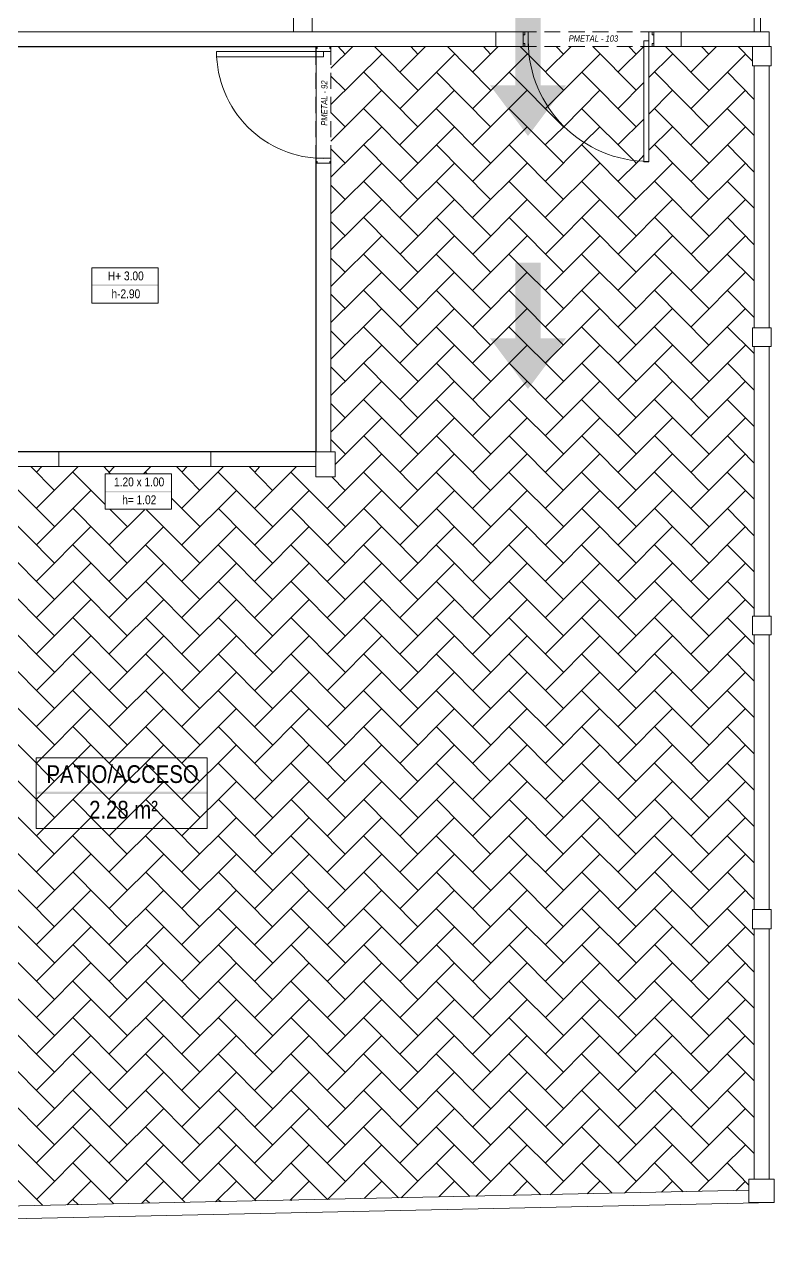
# Model space of a CAD drawing. Header units: millimetres. Extents: x -1039 to -616, y 378 to 719.
# Drawn here: x -774.82 to -768.1, y 396.83 to 407.87 of the extents above; entities that cross this region are included whole.
import ezdxf

# ---------------------------------------------------------------- set-up
doc = ezdxf.new("R2010")
doc.units = ezdxf.units.MM
doc.layers.get('0').update_dxf_attribs({"linetype": 'CONTINUOUS'})
for name, color, linetype in [('PDF_P-Carpinteria ALUM', 7, 'CONTINUOUS'), ('PDF_P-M Lamina', 7, 'CONTINUOUS'), ('PDF_P-Muros Acabados', 7, 'CONTINUOUS'), ('PDF_P-Piso', 7, 'CONTINUOUS'), ('PDF_P-Texto', 7, 'CONTINUOUS'), ('PDF_Texto', 7, 'CONTINUOUS')]:
    doc.layers.add(name, color=color, linetype=linetype)
for name, color, linetype, true_color in [('PDF_P-Cotas', 8, 'CONTINUOUS', 0x767676), ('PDF_P-Hatch TODO', 252, 'CONTINUOUS', 0x989898), ('PDF_P-Proyeccion', 252, 'CONTINUOUS', 0x989898)]:
    doc.layers.add(name, color=color, linetype=linetype, true_color=true_color)
doc.styles.add('PDF Arial Narrow', font='PDF Arial Narrow')
doc.styles.add('PDF Arial Narrow Italic', font='PDF Arial Narrow Italic')

msp = doc.modelspace()

# ---------------------------------------------------------------- hatches: boundary and pattern name
at = {"true_color": 0x136734}
for points in [[(-770.191, 408.008), (-770.418, 408.008), (-770.418, 407.327), (-770.645, 407.327), (-770.305, 406.873), (-769.964, 407.327), (-770.191, 407.327)], [(-770.191, 405.739), (-770.418, 405.739), (-770.418, 405.058), (-770.645, 405.058), (-770.305, 404.605), (-769.964, 405.058), (-770.191, 405.058)]]:
    msp.add_hatch(color=109, dxfattribs=at).paths.add_polyline_path(points, flags=0)

# ---------------------------------------------------------------- linework, layer by layer
at = {"layer": 'PDF_P-Carpinteria ALUM', "lineweight": 5}
for points in [[(-770.334, 407.676), (-770.334, 407.703), (-770.348, 407.703), (-770.348, 407.78), (-770.334, 407.78), (-770.334, 407.808), (-770.302, 407.808), (-770.302, 407.676)], [(-769.222, 407.726), (-769.222, 406.641), (-769.267, 406.641), (-769.267, 407.726)], [(-769.19, 407.676), (-769.19, 407.703), (-769.176, 407.703), (-769.176, 407.78), (-769.19, 407.78), (-769.19, 407.808), (-769.222, 407.808), (-769.222, 407.676)], [(-772.14, 407.63), (-773.098, 407.63), (-773.098, 407.584), (-772.14, 407.584)], [(-772.208, 407.657), (-772.195, 407.657), (-772.195, 407.676), (-772.081, 407.676), (-772.081, 407.657), (-772.072, 407.657), (-772.072, 407.63), (-772.208, 407.63)], [(-772.208, 406.645), (-772.195, 406.645), (-772.195, 406.631), (-772.081, 406.631), (-772.081, 406.645), (-772.072, 406.645), (-772.072, 406.673), (-772.208, 406.673)], [(-774.511, 404.042), (-773.148, 404.042), (-773.148, 403.909), (-774.511, 403.909)]]:
    msp.add_lwpolyline(points, close=True, dxfattribs=at)
for centre, radius, start, end in [((-769.22, 407.728), 1.083, 180, 270), ((-772.138, 407.632), 0.96, 179.9997, 270.0003)]:
    msp.add_arc(centre, radius, start, end, dxfattribs=at)
at = {"layer": 'PDF_P-Cotas', "lineweight": 0}
for points in [[(-772.774, 407.676), (-773.558, 407.676)], [(-772.208, 404.361), (-772.208, 404.985)], [(-772.929, 404.042), (-773.558, 404.042)]]:
    msp.add_lwpolyline(points, dxfattribs=at)
at = {"layer": 'PDF_P-Hatch TODO', "lineweight": 0}
msp.add_lwpolyline([(-778.786, 407.673), (-772.206, 407.673), (-772.206, 404.044), (-778.786, 404.044)], close=True, dxfattribs=at)
for points in [[(-772.072, 407.48), (-771.876, 407.676)], [(-771.944, 407.607), (-772.008, 407.676)], [(-771.292, 407.283), (-771.68, 407.676)], [(-771.452, 407.448), (-771.224, 407.676)], [(-771.292, 407.607), (-771.356, 407.676)], [(-770.64, 407.283), (-771.027, 407.676)], [(-770.799, 407.448), (-770.572, 407.676)], [(-770.64, 407.607), (-770.704, 407.676)], [(-769.988, 407.283), (-770.293, 407.594), (-770.375, 407.676)], [(-770.147, 407.448), (-769.919, 407.676)], [(-769.988, 407.607), (-770.052, 407.676)], [(-769.336, 407.283), (-769.723, 407.676)], [(-769.495, 407.448), (-769.267, 407.676)], [(-769.336, 407.607), (-769.4, 407.676)], [(-768.684, 407.283), (-769.071, 407.676)], [(-768.843, 407.448), (-768.615, 407.676)], [(-768.684, 407.607), (-768.748, 407.676)], [(-768.292, 407.543), (-768.419, 407.676)], [(-772.072, 407.156), (-771.616, 407.607)], [(-771.452, 407.119), (-770.964, 407.607)], [(-770.799, 407.119), (-770.312, 407.607)], [(-770.147, 407.119), (-770.129, 407.138), (-769.66, 407.607)], [(-769.222, 407.397), (-769.008, 407.607)], [(-768.843, 407.119), (-768.356, 407.607)], [(-771.944, 407.283), (-772.072, 407.411)], [(-771.292, 406.955), (-771.78, 407.448)], [(-770.64, 406.955), (-771.128, 407.448)], [(-769.988, 406.955), (-770.476, 407.448)], [(-769.336, 406.955), (-769.824, 407.448)], [(-768.684, 406.955), (-769.172, 407.448)], [(-768.278, 407.201), (-768.52, 407.448)], [(-769.495, 407.119), (-769.267, 407.352)], [(-772.072, 406.828), (-771.616, 407.283)], [(-771.452, 406.796), (-770.964, 407.283)], [(-770.799, 406.796), (-770.312, 407.283)], [(-770.147, 406.796), (-769.983, 406.955), (-769.66, 407.283)], [(-769.222, 407.069), (-769.008, 407.283)], [(-768.843, 406.796), (-768.356, 407.283)], [(-771.944, 406.955), (-772.072, 407.083)], [(-771.292, 406.631), (-771.78, 407.119)], [(-770.64, 406.631), (-771.128, 407.119)], [(-769.988, 406.631), (-770.476, 407.119)], [(-769.336, 406.631), (-769.354, 406.65), (-769.824, 407.119)], [(-768.684, 406.631), (-769.172, 407.119)], [(-768.278, 406.878), (-768.52, 407.119)], [(-772.072, 406.504), (-771.616, 406.955)], [(-771.452, 406.467), (-770.964, 406.955)], [(-770.799, 406.467), (-770.312, 406.955)], [(-770.147, 406.467), (-769.805, 406.814), (-769.66, 406.955)], [(-769.495, 406.796), (-769.267, 407.024)], [(-769.222, 406.745), (-769.008, 406.955)], [(-768.843, 406.467), (-768.356, 406.955)], [(-771.944, 406.631), (-772.072, 406.759)], [(-771.292, 406.303), (-771.78, 406.796)], [(-770.64, 406.303), (-771.128, 406.796)], [(-769.988, 406.303), (-770.476, 406.796)], [(-769.336, 406.303), (-769.824, 406.796)], [(-768.684, 406.303), (-769.172, 406.796)], [(-768.278, 406.549), (-768.52, 406.796)], [(-772.072, 406.175), (-771.616, 406.631)], [(-771.452, 406.144), (-770.964, 406.631)], [(-770.799, 406.144), (-770.312, 406.631)], [(-770.147, 406.144), (-769.66, 406.631)], [(-769.495, 406.467), (-769.318, 406.645), (-769.267, 406.7)], [(-769.495, 406.144), (-769.008, 406.631)], [(-768.843, 406.144), (-768.356, 406.631)], [(-771.944, 406.303), (-772.072, 406.431)], [(-771.292, 405.979), (-771.78, 406.467)], [(-770.64, 405.979), (-771.128, 406.467)], [(-769.988, 405.979), (-770.476, 406.467)], [(-769.336, 405.979), (-769.824, 406.467)], [(-768.684, 405.979), (-769.172, 406.467)], [(-768.278, 406.226), (-768.52, 406.467)], [(-772.072, 405.852), (-771.616, 406.303)], [(-771.452, 405.815), (-770.964, 406.303)], [(-770.799, 405.815), (-770.312, 406.303)], [(-770.147, 405.815), (-769.66, 406.303)], [(-769.495, 405.815), (-769.008, 406.303)], [(-768.843, 405.815), (-768.356, 406.303)], [(-771.944, 405.979), (-772.072, 406.107)], [(-771.292, 405.651), (-771.78, 406.144)], [(-770.64, 405.651), (-771.128, 406.144)], [(-769.988, 405.651), (-770.476, 406.144)], [(-769.336, 405.651), (-769.824, 406.144)], [(-768.684, 405.651), (-769.172, 406.144)], [(-768.278, 405.897), (-768.52, 406.144)], [(-772.072, 405.523), (-771.616, 405.979)], [(-771.452, 405.492), (-770.964, 405.979)], [(-770.799, 405.492), (-770.312, 405.979)], [(-770.147, 405.492), (-769.66, 405.979)], [(-769.495, 405.492), (-769.008, 405.979)], [(-768.843, 405.492), (-768.356, 405.979)], [(-771.944, 405.651), (-772.072, 405.779)], [(-771.292, 405.327), (-771.78, 405.815)], [(-770.64, 405.327), (-771.128, 405.815)], [(-769.988, 405.327), (-770.476, 405.815)], [(-769.336, 405.327), (-769.824, 405.815)], [(-768.684, 405.327), (-769.172, 405.815)], [(-768.278, 405.574), (-768.52, 405.815)], [(-772.072, 405.2), (-771.616, 405.651)], [(-771.452, 405.163), (-770.964, 405.651)], [(-770.799, 405.163), (-770.312, 405.651)], [(-770.147, 405.163), (-769.66, 405.651)], [(-769.495, 405.163), (-769.008, 405.651)], [(-768.843, 405.163), (-768.356, 405.651)], [(-771.944, 405.327), (-772.072, 405.455)], [(-771.292, 404.999), (-771.78, 405.492)], [(-770.64, 404.999), (-771.128, 405.492)], [(-769.988, 404.999), (-770.476, 405.492)], [(-769.336, 404.999), (-769.824, 405.492)], [(-768.684, 404.999), (-769.172, 405.492)], [(-768.278, 405.245), (-768.52, 405.492)], [(-772.072, 404.871), (-771.616, 405.327)], [(-771.452, 404.84), (-770.964, 405.327)], [(-770.799, 404.84), (-770.312, 405.327)], [(-770.147, 404.84), (-769.66, 405.327)], [(-769.495, 404.84), (-769.008, 405.327)], [(-768.843, 404.84), (-768.356, 405.327)], [(-771.944, 404.999), (-772.072, 405.127)], [(-771.292, 404.675), (-771.78, 405.163)], [(-770.64, 404.675), (-771.128, 405.163)], [(-769.988, 404.675), (-770.476, 405.163)], [(-769.336, 404.675), (-769.824, 405.163)], [(-768.684, 404.675), (-769.172, 405.163)], [(-768.278, 404.922), (-768.52, 405.163)], [(-772.072, 404.548), (-771.616, 404.999)], [(-771.452, 404.511), (-770.964, 404.999)], [(-770.799, 404.511), (-770.312, 404.999)], [(-770.147, 404.511), (-769.66, 404.999)], [(-769.495, 404.511), (-769.008, 404.999)], [(-768.843, 404.511), (-768.356, 404.999)], [(-771.944, 404.675), (-772.072, 404.803)], [(-771.292, 404.347), (-771.78, 404.84)], [(-770.64, 404.347), (-771.128, 404.84)], [(-769.988, 404.347), (-770.476, 404.84)], [(-769.336, 404.347), (-769.824, 404.84)], [(-768.684, 404.347), (-769.172, 404.84)], [(-768.278, 404.593), (-768.52, 404.84)], [(-772.072, 404.219), (-771.616, 404.675)], [(-771.452, 404.187), (-770.964, 404.675)], [(-770.799, 404.187), (-770.312, 404.675)], [(-770.147, 404.187), (-769.66, 404.675)], [(-769.495, 404.187), (-769.008, 404.675)], [(-768.843, 404.187), (-768.356, 404.675)], [(-771.944, 404.347), (-772.072, 404.475)], [(-771.292, 404.023), (-771.78, 404.511)], [(-770.64, 404.023), (-771.128, 404.511)], [(-769.988, 404.023), (-770.476, 404.511)], [(-769.336, 404.023), (-769.824, 404.511)], [(-768.684, 404.023), (-769.172, 404.511)], [(-768.278, 404.27), (-768.52, 404.511)], [(-772.035, 403.928), (-771.616, 404.347)], [(-771.452, 403.859), (-770.964, 404.347)], [(-770.799, 403.859), (-770.312, 404.347)], [(-770.147, 403.859), (-769.66, 404.347)], [(-769.495, 403.859), (-769.008, 404.347)], [(-768.843, 403.859), (-768.356, 404.347)], [(-771.944, 404.023), (-772.072, 404.151)], [(-771.292, 403.695), (-771.78, 404.187)], [(-770.64, 403.695), (-771.128, 404.187)], [(-769.988, 403.695), (-770.476, 404.187)], [(-769.336, 403.695), (-769.824, 404.187)], [(-768.684, 403.695), (-769.172, 404.187)], [(-768.278, 403.941), (-768.52, 404.187)], [(-772.104, 403.535), (-771.616, 404.023)], [(-771.452, 403.535), (-770.964, 404.023)], [(-770.799, 403.535), (-770.312, 404.023)], [(-770.147, 403.535), (-769.66, 404.023)], [(-769.495, 403.535), (-769.008, 404.023)], [(-768.843, 403.535), (-768.356, 404.023)], [(-774.552, 403.695), (-774.762, 403.909)], [(-774.712, 403.859), (-774.666, 403.909)], [(-774.712, 403.535), (-774.338, 403.909)], [(-774.051, 403.846), (-774.11, 403.909)], [(-774.06, 403.859), (-774.014, 403.909)], [(-773.75, 403.846), (-773.686, 403.909)], [(-773.248, 403.695), (-773.458, 403.909)], [(-773.408, 403.859), (-773.362, 403.909)], [(-773.408, 403.535), (-773.034, 403.909)], [(-772.596, 403.695), (-772.806, 403.909)], [(-772.756, 403.859), (-772.71, 403.909)], [(-772.756, 403.535), (-772.382, 403.909)], [(-774.552, 403.371), (-775.04, 403.859)], [(-774.101, 403.572), (-774.388, 403.859)], [(-773.722, 403.846), (-773.736, 403.859)], [(-772.596, 403.371), (-773.084, 403.859)], [(-771.944, 403.371), (-772.432, 403.859)], [(-771.944, 403.695), (-772.063, 403.818)], [(-771.292, 403.371), (-771.78, 403.859)], [(-770.64, 403.371), (-771.128, 403.859)], [(-769.988, 403.371), (-770.476, 403.859)], [(-769.336, 403.371), (-769.824, 403.859)], [(-768.684, 403.371), (-769.172, 403.859)], [(-768.278, 403.618), (-768.52, 403.859)], [(-774.712, 403.207), (-774.224, 403.695)], [(-773.408, 403.207), (-772.92, 403.695)], [(-772.756, 403.207), (-772.268, 403.695)], [(-772.104, 403.207), (-771.616, 403.695)], [(-771.452, 403.207), (-770.964, 403.695)], [(-770.799, 403.207), (-770.312, 403.695)], [(-770.147, 403.207), (-769.66, 403.695)], [(-769.495, 403.207), (-769.008, 403.695)], [(-768.843, 403.207), (-768.356, 403.695)], [(-774.552, 403.043), (-775.04, 403.535)], [(-773.9, 403.043), (-774.388, 403.535)], [(-773.248, 403.371), (-773.503, 403.627)], [(-772.596, 403.043), (-773.084, 403.535)], [(-771.944, 403.043), (-772.432, 403.535)], [(-771.292, 403.043), (-771.78, 403.535)], [(-770.64, 403.043), (-771.128, 403.535)], [(-769.988, 403.043), (-770.476, 403.535)], [(-769.336, 403.043), (-769.824, 403.535)], [(-768.684, 403.043), (-769.172, 403.535)], [(-768.278, 403.289), (-768.52, 403.535)], [(-774.06, 403.207), (-773.745, 403.522)], [(-773.9, 403.371), (-774.055, 403.526)], [(-773.248, 403.043), (-773.727, 403.522)], [(-774.712, 402.883), (-774.224, 403.371)], [(-774.06, 402.883), (-773.572, 403.371)], [(-773.408, 402.883), (-772.92, 403.371)], [(-772.756, 402.883), (-772.268, 403.371)], [(-772.104, 402.883), (-771.616, 403.371)], [(-771.452, 402.883), (-770.964, 403.371)], [(-770.799, 402.883), (-770.312, 403.371)], [(-770.147, 402.883), (-769.66, 403.371)], [(-769.495, 402.883), (-769.008, 403.371)], [(-768.843, 402.883), (-768.356, 403.371)], [(-774.552, 402.719), (-775.04, 403.207)], [(-773.9, 402.719), (-774.388, 403.207)], [(-773.248, 402.719), (-773.736, 403.207)], [(-772.596, 402.719), (-773.084, 403.207)], [(-771.944, 402.719), (-772.432, 403.207)], [(-771.292, 402.719), (-771.78, 403.207)], [(-770.64, 402.719), (-771.128, 403.207)], [(-769.988, 402.719), (-770.476, 403.207)], [(-769.336, 402.719), (-769.824, 403.207)], [(-768.684, 402.719), (-769.172, 403.207)], [(-768.278, 402.966), (-768.52, 403.207)], [(-774.712, 402.555), (-774.224, 403.043)], [(-774.06, 402.555), (-773.572, 403.043)], [(-773.408, 402.555), (-772.92, 403.043)], [(-772.756, 402.555), (-772.268, 403.043)], [(-772.104, 402.555), (-771.616, 403.043)], [(-771.452, 402.555), (-770.964, 403.043)], [(-770.799, 402.555), (-770.312, 403.043)], [(-770.147, 402.555), (-769.66, 403.043)], [(-769.495, 402.555), (-769.008, 403.043)], [(-768.843, 402.555), (-768.356, 403.043)], [(-774.552, 402.391), (-775.04, 402.883)], [(-773.9, 402.391), (-774.388, 402.883)], [(-773.248, 402.391), (-773.736, 402.883)], [(-772.596, 402.391), (-773.084, 402.883)], [(-771.944, 402.391), (-772.432, 402.883)], [(-771.292, 402.391), (-771.78, 402.883)], [(-770.64, 402.391), (-771.128, 402.883)], [(-769.988, 402.391), (-770.476, 402.883)], [(-769.336, 402.391), (-769.824, 402.883)], [(-768.684, 402.391), (-769.172, 402.883)], [(-768.278, 402.637), (-768.52, 402.883)], [(-774.712, 402.231), (-774.224, 402.719)], [(-774.06, 402.231), (-773.572, 402.719)], [(-773.408, 402.231), (-772.92, 402.719)], [(-772.756, 402.231), (-772.268, 402.719)], [(-772.104, 402.231), (-771.616, 402.719)], [(-771.452, 402.231), (-770.964, 402.719)], [(-770.799, 402.231), (-770.312, 402.719)], [(-770.147, 402.231), (-769.66, 402.719)], [(-769.495, 402.231), (-769.008, 402.719)], [(-768.843, 402.231), (-768.356, 402.719)], [(-774.552, 402.067), (-775.04, 402.555)], [(-773.9, 402.067), (-774.388, 402.555)], [(-773.248, 402.067), (-773.736, 402.555)], [(-772.596, 402.067), (-773.084, 402.555)], [(-771.944, 402.067), (-772.432, 402.555)], [(-771.292, 402.067), (-771.78, 402.555)], [(-770.64, 402.067), (-771.128, 402.555)], [(-769.988, 402.067), (-770.476, 402.555)], [(-769.336, 402.067), (-769.824, 402.555)], [(-768.684, 402.067), (-769.172, 402.555)], [(-768.278, 402.313), (-768.52, 402.555)], [(-774.712, 401.903), (-774.224, 402.391)], [(-774.06, 401.903), (-773.572, 402.391)], [(-773.408, 401.903), (-772.92, 402.391)], [(-772.756, 401.903), (-772.268, 402.391)], [(-772.104, 401.903), (-771.616, 402.391)], [(-771.452, 401.903), (-770.964, 402.391)], [(-770.799, 401.903), (-770.312, 402.391)], [(-770.147, 401.903), (-769.66, 402.391)], [(-769.495, 401.903), (-769.008, 402.391)], [(-768.843, 401.903), (-768.356, 402.391)], [(-774.552, 401.739), (-775.04, 402.231)], [(-773.9, 401.739), (-774.388, 402.231)], [(-773.248, 401.739), (-773.736, 402.231)], [(-772.596, 401.739), (-773.084, 402.231)], [(-771.944, 401.739), (-772.432, 402.231)], [(-771.292, 401.739), (-771.78, 402.231)], [(-770.64, 401.739), (-771.128, 402.231)], [(-769.988, 401.739), (-770.476, 402.231)], [(-769.336, 401.739), (-769.824, 402.231)], [(-768.684, 401.739), (-769.172, 402.231)], [(-768.278, 401.985), (-768.52, 402.231)], [(-774.712, 401.579), (-774.224, 402.067)], [(-774.06, 401.579), (-773.572, 402.067)], [(-773.408, 401.579), (-772.92, 402.067)], [(-772.756, 401.579), (-772.268, 402.067)], [(-772.104, 401.579), (-771.616, 402.067)], [(-771.452, 401.579), (-770.964, 402.067)], [(-770.799, 401.579), (-770.312, 402.067)], [(-770.147, 401.579), (-769.66, 402.067)], [(-769.495, 401.579), (-769.008, 402.067)], [(-768.843, 401.579), (-768.356, 402.067)], [(-774.552, 401.415), (-775.04, 401.903)], [(-773.9, 401.415), (-774.388, 401.903)], [(-773.248, 401.415), (-773.736, 401.903)], [(-772.596, 401.415), (-773.084, 401.903)], [(-771.944, 401.415), (-772.432, 401.903)], [(-771.292, 401.415), (-771.78, 401.903)], [(-770.64, 401.415), (-771.128, 401.903)], [(-769.988, 401.415), (-770.476, 401.903)], [(-769.336, 401.415), (-769.824, 401.903)], [(-768.684, 401.415), (-769.172, 401.903)], [(-768.278, 401.661), (-768.52, 401.903)], [(-774.712, 401.251), (-774.224, 401.739)], [(-774.06, 401.251), (-773.572, 401.739)], [(-773.408, 401.251), (-772.92, 401.739)], [(-772.756, 401.251), (-772.268, 401.739)], [(-772.104, 401.251), (-771.616, 401.739)], [(-771.452, 401.251), (-770.964, 401.739)], [(-770.799, 401.251), (-770.312, 401.739)], [(-770.147, 401.251), (-769.66, 401.739)], [(-769.495, 401.251), (-769.008, 401.739)], [(-768.843, 401.251), (-768.356, 401.739)], [(-774.552, 401.087), (-775.04, 401.579)], [(-773.9, 401.087), (-774.388, 401.579)], [(-773.248, 401.087), (-773.736, 401.579)], [(-772.596, 401.087), (-773.084, 401.579)], [(-771.944, 401.087), (-772.432, 401.579)], [(-771.292, 401.087), (-771.78, 401.579)], [(-770.64, 401.087), (-771.128, 401.579)], [(-769.988, 401.087), (-770.476, 401.579)], [(-769.336, 401.087), (-769.824, 401.579)], [(-768.684, 401.087), (-769.172, 401.579)], [(-768.278, 401.333), (-768.52, 401.579)], [(-774.712, 400.927), (-774.224, 401.415)], [(-774.06, 400.927), (-773.572, 401.415)], [(-773.408, 400.927), (-772.92, 401.415)], [(-772.756, 400.927), (-772.268, 401.415)], [(-772.104, 400.927), (-771.616, 401.415)], [(-771.452, 400.927), (-770.964, 401.415)], [(-770.799, 400.927), (-770.312, 401.415)], [(-770.147, 400.927), (-769.66, 401.415)], [(-769.495, 400.927), (-769.008, 401.415)], [(-768.843, 400.927), (-768.356, 401.415)], [(-774.552, 400.763), (-775.04, 401.251)], [(-773.9, 400.763), (-774.388, 401.251)], [(-773.248, 400.763), (-773.736, 401.251)], [(-772.596, 400.763), (-773.084, 401.251)], [(-771.944, 400.763), (-772.432, 401.251)], [(-771.292, 400.763), (-771.78, 401.251)], [(-770.64, 400.763), (-771.128, 401.251)], [(-769.988, 400.763), (-770.476, 401.251)], [(-769.336, 400.763), (-769.824, 401.251)], [(-768.684, 400.763), (-769.172, 401.251)], [(-768.278, 401.009), (-768.52, 401.251)], [(-774.712, 400.599), (-774.224, 401.087)], [(-774.06, 400.599), (-773.572, 401.087)], [(-773.408, 400.599), (-772.92, 401.087)], [(-772.756, 400.599), (-772.268, 401.087)], [(-772.104, 400.599), (-771.616, 401.087)], [(-771.452, 400.599), (-770.964, 401.087)], [(-770.799, 400.599), (-770.312, 401.087)], [(-770.147, 400.599), (-769.66, 401.087)], [(-769.495, 400.599), (-769.008, 401.087)], [(-768.843, 400.599), (-768.356, 401.087)], [(-774.552, 400.435), (-775.04, 400.927)], [(-773.9, 400.435), (-774.388, 400.927)], [(-773.248, 400.435), (-773.736, 400.927)], [(-772.596, 400.435), (-773.084, 400.927)], [(-771.944, 400.435), (-772.432, 400.927)], [(-771.292, 400.435), (-771.78, 400.927)], [(-770.64, 400.435), (-771.128, 400.927)], [(-769.988, 400.435), (-770.476, 400.927)], [(-769.336, 400.435), (-769.824, 400.927)], [(-768.684, 400.435), (-769.172, 400.927)], [(-768.278, 400.681), (-768.52, 400.927)], [(-774.712, 400.275), (-774.224, 400.763)], [(-774.06, 400.275), (-773.572, 400.763)], [(-773.408, 400.275), (-772.92, 400.763)], [(-772.756, 400.275), (-772.268, 400.763)], [(-772.104, 400.275), (-771.616, 400.763)], [(-771.452, 400.275), (-770.964, 400.763)], [(-770.799, 400.275), (-770.312, 400.763)], [(-770.147, 400.275), (-769.66, 400.763)], [(-769.495, 400.275), (-769.008, 400.763)], [(-768.843, 400.275), (-768.356, 400.763)], [(-774.552, 400.111), (-775.04, 400.599)], [(-773.9, 400.111), (-774.388, 400.599)], [(-773.248, 400.111), (-773.736, 400.599)], [(-772.596, 400.111), (-773.084, 400.599)], [(-771.944, 400.111), (-772.432, 400.599)], [(-771.292, 400.111), (-771.78, 400.599)], [(-770.64, 400.111), (-771.128, 400.599)], [(-769.988, 400.111), (-770.476, 400.599)], [(-769.336, 400.111), (-769.824, 400.599)], [(-768.684, 400.111), (-769.172, 400.599)], [(-768.278, 400.357), (-768.52, 400.599)], [(-774.712, 399.947), (-774.224, 400.435)], [(-774.06, 399.947), (-773.572, 400.435)], [(-773.408, 399.947), (-772.92, 400.435)], [(-772.756, 399.947), (-772.268, 400.435)], [(-772.104, 399.947), (-771.616, 400.435)], [(-771.452, 399.947), (-770.964, 400.435)], [(-770.799, 399.947), (-770.312, 400.435)], [(-770.147, 399.947), (-769.66, 400.435)], [(-769.495, 399.947), (-769.008, 400.435)], [(-768.843, 399.947), (-768.356, 400.435)], [(-774.552, 399.783), (-775.04, 400.275)], [(-773.9, 399.783), (-774.388, 400.275)], [(-773.248, 399.783), (-773.736, 400.275)], [(-772.596, 399.783), (-773.084, 400.275)], [(-771.944, 399.783), (-772.432, 400.275)], [(-771.292, 399.783), (-771.78, 400.275)], [(-770.64, 399.783), (-771.128, 400.275)], [(-769.988, 399.783), (-770.476, 400.275)], [(-769.336, 399.783), (-769.824, 400.275)], [(-768.684, 399.783), (-769.172, 400.275)], [(-768.278, 400.029), (-768.52, 400.275)], [(-774.712, 399.623), (-774.224, 400.111)], [(-774.06, 399.623), (-773.572, 400.111)], [(-773.408, 399.623), (-772.92, 400.111)], [(-772.756, 399.623), (-772.268, 400.111)], [(-772.104, 399.623), (-771.616, 400.111)], [(-771.452, 399.623), (-770.964, 400.111)], [(-770.799, 399.623), (-770.312, 400.111)], [(-770.147, 399.623), (-769.66, 400.111)], [(-769.495, 399.623), (-769.008, 400.111)], [(-768.843, 399.623), (-768.356, 400.111)], [(-774.552, 399.459), (-775.04, 399.947)], [(-773.9, 399.459), (-774.388, 399.947)], [(-773.248, 399.459), (-773.736, 399.947)], [(-772.596, 399.459), (-773.084, 399.947)], [(-771.944, 399.459), (-772.432, 399.947)], [(-771.292, 399.459), (-771.78, 399.947)], [(-770.64, 399.459), (-771.128, 399.947)], [(-769.988, 399.459), (-770.476, 399.947)], [(-769.336, 399.459), (-769.824, 399.947)], [(-768.684, 399.459), (-769.172, 399.947)], [(-768.278, 399.705), (-768.52, 399.947)], [(-774.712, 399.295), (-774.224, 399.783)], [(-774.06, 399.295), (-773.572, 399.783)], [(-773.408, 399.295), (-772.92, 399.783)], [(-772.756, 399.295), (-772.268, 399.783)], [(-772.104, 399.295), (-771.616, 399.783)], [(-771.452, 399.295), (-770.964, 399.783)], [(-770.799, 399.295), (-770.312, 399.783)], [(-770.147, 399.295), (-769.66, 399.783)], [(-769.495, 399.295), (-769.008, 399.783)], [(-768.843, 399.295), (-768.356, 399.783)], [(-774.552, 399.131), (-775.04, 399.623)], [(-773.9, 399.131), (-774.388, 399.623)], [(-773.248, 399.131), (-773.736, 399.623)], [(-772.596, 399.131), (-773.084, 399.623)], [(-771.944, 399.131), (-772.432, 399.623)], [(-771.292, 399.131), (-771.78, 399.623)], [(-770.64, 399.131), (-771.128, 399.623)], [(-769.988, 399.131), (-770.476, 399.623)], [(-769.336, 399.131), (-769.824, 399.623)], [(-768.684, 399.131), (-769.172, 399.623)], [(-768.278, 399.377), (-768.52, 399.623)], [(-774.712, 398.971), (-774.224, 399.459)], [(-774.06, 398.971), (-773.572, 399.459)], [(-773.408, 398.971), (-772.92, 399.459)], [(-772.756, 398.971), (-772.268, 399.459)], [(-772.104, 398.971), (-771.616, 399.459)], [(-771.452, 398.971), (-770.964, 399.459)], [(-770.799, 398.971), (-770.312, 399.459)], [(-770.147, 398.971), (-769.66, 399.459)], [(-769.495, 398.971), (-769.008, 399.459)], [(-768.843, 398.971), (-768.356, 399.459)], [(-774.552, 398.807), (-775.04, 399.295)], [(-773.9, 398.807), (-774.388, 399.295)], [(-773.248, 398.807), (-773.736, 399.295)], [(-772.596, 398.807), (-773.084, 399.295)], [(-771.944, 398.807), (-772.432, 399.295)], [(-771.292, 398.807), (-771.78, 399.295)], [(-770.64, 398.807), (-771.128, 399.295)], [(-769.988, 398.807), (-770.476, 399.295)], [(-769.336, 398.807), (-769.824, 399.295)], [(-768.684, 398.807), (-769.172, 399.295)], [(-768.278, 399.053), (-768.52, 399.295)], [(-774.712, 398.643), (-774.224, 399.131)], [(-774.06, 398.643), (-773.572, 399.131)], [(-773.408, 398.643), (-772.92, 399.131)], [(-772.756, 398.643), (-772.268, 399.131)], [(-772.104, 398.643), (-771.616, 399.131)], [(-771.452, 398.643), (-770.964, 399.131)], [(-770.799, 398.643), (-770.312, 399.131)], [(-770.147, 398.643), (-769.66, 399.131)], [(-769.495, 398.643), (-769.008, 399.131)], [(-768.843, 398.643), (-768.356, 399.131)], [(-774.552, 398.479), (-775.04, 398.971)], [(-773.9, 398.479), (-774.388, 398.971)], [(-773.248, 398.479), (-773.736, 398.971)], [(-772.596, 398.479), (-773.084, 398.971)], [(-771.944, 398.479), (-772.432, 398.971)], [(-771.292, 398.479), (-771.78, 398.971)], [(-770.64, 398.479), (-771.128, 398.971)], [(-769.988, 398.479), (-770.476, 398.971)], [(-769.336, 398.479), (-769.824, 398.971)], [(-768.684, 398.479), (-769.172, 398.971)], [(-768.278, 398.725), (-768.52, 398.971)], [(-774.712, 398.319), (-774.224, 398.807)], [(-774.06, 398.319), (-773.572, 398.807)], [(-773.408, 398.319), (-772.92, 398.807)], [(-772.756, 398.319), (-772.268, 398.807)], [(-772.104, 398.319), (-771.616, 398.807)], [(-771.452, 398.319), (-770.964, 398.807)], [(-770.799, 398.319), (-770.312, 398.807)], [(-770.147, 398.319), (-769.66, 398.807)], [(-769.495, 398.319), (-769.008, 398.807)], [(-768.843, 398.319), (-768.356, 398.807)], [(-774.552, 398.155), (-775.04, 398.643)], [(-773.9, 398.155), (-774.388, 398.643)], [(-773.248, 398.155), (-773.736, 398.643)], [(-772.596, 398.155), (-773.084, 398.643)], [(-771.944, 398.155), (-772.432, 398.643)], [(-771.292, 398.155), (-771.78, 398.643)], [(-770.64, 398.155), (-771.128, 398.643)], [(-769.988, 398.155), (-770.476, 398.643)], [(-769.336, 398.155), (-769.824, 398.643)], [(-768.684, 398.155), (-769.172, 398.643)], [(-768.278, 398.401), (-768.52, 398.643)], [(-774.712, 397.991), (-774.224, 398.479)], [(-774.06, 397.991), (-773.572, 398.479)], [(-773.408, 397.991), (-772.92, 398.479)], [(-772.756, 397.991), (-772.268, 398.479)], [(-772.104, 397.991), (-771.616, 398.479)], [(-771.452, 397.991), (-770.964, 398.479)], [(-770.799, 397.991), (-770.312, 398.479)], [(-770.147, 397.991), (-769.66, 398.479)], [(-769.495, 397.991), (-769.008, 398.479)], [(-768.843, 397.991), (-768.356, 398.479)], [(-774.552, 397.827), (-775.04, 398.319)], [(-773.9, 397.827), (-774.388, 398.319)], [(-773.248, 397.827), (-773.736, 398.319)], [(-772.596, 397.827), (-773.084, 398.319)], [(-771.944, 397.827), (-772.432, 398.319)], [(-771.292, 397.827), (-771.78, 398.319)], [(-770.64, 397.827), (-771.128, 398.319)], [(-769.988, 397.827), (-770.476, 398.319)], [(-769.336, 397.827), (-769.824, 398.319)], [(-768.684, 397.827), (-769.172, 398.319)], [(-768.278, 398.073), (-768.52, 398.319)], [(-774.712, 397.667), (-774.224, 398.155)], [(-774.06, 397.667), (-773.572, 398.155)], [(-773.408, 397.667), (-772.92, 398.155)], [(-772.756, 397.667), (-772.268, 398.155)], [(-772.104, 397.667), (-771.616, 398.155)], [(-771.452, 397.667), (-770.964, 398.155)], [(-770.799, 397.667), (-770.312, 398.155)], [(-770.147, 397.667), (-769.66, 398.155)], [(-769.495, 397.667), (-769.008, 398.155)], [(-768.843, 397.667), (-768.356, 398.155)], [(-774.552, 397.503), (-775.04, 397.991)], [(-773.9, 397.503), (-774.388, 397.991)], [(-773.248, 397.503), (-773.736, 397.991)], [(-772.596, 397.503), (-773.084, 397.991)], [(-771.944, 397.503), (-772.432, 397.991)], [(-771.292, 397.503), (-771.78, 397.991)], [(-770.64, 397.503), (-771.128, 397.991)], [(-769.988, 397.503), (-770.476, 397.991)], [(-769.336, 397.503), (-769.824, 397.991)], [(-768.684, 397.503), (-769.172, 397.991)], [(-768.278, 397.749), (-768.52, 397.991)], [(-774.712, 397.339), (-774.224, 397.827)], [(-774.06, 397.339), (-773.572, 397.827)], [(-773.408, 397.339), (-772.92, 397.827)], [(-772.756, 397.339), (-772.268, 397.827)], [(-772.432, 397.667), (-772.104, 397.339), (-771.616, 397.827)], [(-771.442, 397.353), (-770.964, 397.827)], [(-770.772, 397.366), (-770.312, 397.827)], [(-770.106, 397.38), (-769.66, 397.827)], [(-769.441, 397.394), (-769.008, 397.827)], [(-768.775, 397.412), (-768.356, 397.827)], [(-774.657, 397.284), (-775.04, 397.667)], [(-774.019, 397.298), (-774.388, 397.667)], [(-773.38, 397.312), (-773.736, 397.667)], [(-772.742, 397.325), (-773.084, 397.667)], [(-771.465, 397.353), (-771.78, 397.667)], [(-770.827, 397.366), (-771.128, 397.667)], [(-770.189, 397.38), (-770.476, 397.667)], [(-769.55, 397.394), (-769.824, 397.667)], [(-768.912, 397.407), (-769.172, 397.667)], [(-768.324, 397.467), (-768.52, 397.667)], [(-774.438, 397.289), (-774.224, 397.503)], [(-773.772, 397.302), (-773.572, 397.503)], [(-773.107, 397.316), (-772.92, 397.503)], [(-772.441, 397.33), (-772.268, 397.503)], [(-771.775, 397.348), (-771.616, 397.503)], [(-771.105, 397.362), (-770.964, 397.503)], [(-770.439, 397.375), (-770.312, 397.503)], [(-769.774, 397.389), (-769.66, 397.503)], [(-769.108, 397.403), (-769.008, 397.503)], [(-768.442, 397.416), (-768.356, 397.503)], [(-774.338, 397.293), (-774.388, 397.339)], [(-773.699, 397.307), (-773.736, 397.339)], [(-773.061, 397.321), (-773.084, 397.339)], [(-772.423, 397.33), (-772.432, 397.339)]]:
    msp.add_lwpolyline(points, dxfattribs=at)
at = {"layer": 'PDF_P-Hatch TODO', "color": 112, "true_color": 0x00dd6e}
msp.add_solid([(-768.278, 407.808), (-768.278, 407.808), (-790.862, 407.808)], dxfattribs=at)
at = {"layer": 'PDF_P-M Lamina', "lineweight": 5}
for points in [[(-768.278, 407.808), (-768.278, 532.15)], [(-768.219, 407.808), (-768.219, 532.15)]]:
    msp.add_lwpolyline(points, dxfattribs=at)
at = {"layer": 'PDF_P-Muros Acabados', "lineweight": 5}
for points in [[(-770.594, 407.808), (-779.591, 407.808), (-779.591, 411.757), (-779.057, 411.757), (-779.057, 411.893), (-779.591, 411.893), (-779.591, 431.044), (-779.727, 431.044), (-779.727, 407.676), (-770.348, 407.676)], [(-768.141, 407.676), (-768.141, 407.808), (-768.93, 407.808)], [(-768.292, 407.676), (-768.93, 407.676)], [(-768.278, 405.154), (-768.278, 407.502)], [(-768.141, 405.154), (-768.141, 407.502)], [(-772.072, 404.042), (-772.072, 406.631), (-772.208, 406.631), (-772.208, 404.042), (-773.148, 404.042)], [(-768.278, 402.569), (-768.278, 404.985)], [(-768.141, 402.569), (-768.141, 404.985)], [(-774.511, 404.042), (-776.463, 404.042), (-776.463, 403.909), (-775.601, 403.909)], [(-774.511, 403.909), (-775.428, 403.909)], [(-772.208, 403.909), (-773.148, 403.909)], [(-768.278, 401.082), (-768.278, 402.4)], [(-768.141, 401.082), (-768.141, 402.4)], [(-768.278, 399.938), (-768.278, 402.081)], [(-768.141, 399.938), (-768.141, 402.081)], [(-768.278, 397.521), (-768.278, 399.765)], [(-768.141, 397.521), (-768.141, 399.765)]]:
    msp.add_lwpolyline(points, dxfattribs=at)
for points in [[(-772.24, 407.808), (-772.24, 408.036), (-772.409, 408.036), (-772.409, 407.808)], [(-770.348, 407.808), (-770.348, 407.676), (-770.594, 407.676), (-770.594, 407.808)], [(-768.93, 407.808), (-768.93, 407.676), (-769.176, 407.676), (-769.176, 407.808)], [(-768.123, 407.502), (-768.292, 407.502), (-768.292, 407.676), (-768.123, 407.676)], [(-768.123, 404.985), (-768.292, 404.985), (-768.292, 405.154), (-768.123, 405.154)], [(-772.035, 404.042), (-772.035, 403.818), (-772.208, 403.818), (-772.208, 404.042)], [(-768.123, 402.4), (-768.292, 402.4), (-768.292, 402.569), (-768.123, 402.569)], [(-768.123, 399.765), (-768.292, 399.765), (-768.292, 399.938), (-768.123, 399.938)], [(-768.324, 397.312), (-768.324, 397.521), (-768.096, 397.521), (-768.096, 397.312)]]:
    msp.add_lwpolyline(points, close=True, dxfattribs=at)
at = {"layer": 'PDF_P-Piso', "lineweight": 5}
for points in [[(-790.734, 396.942), (-768.324, 397.421)], [(-790.73, 396.828), (-768.096, 397.312)]]:
    msp.add_lwpolyline(points, dxfattribs=at)
at = {"layer": 'PDF_P-Proyeccion', "lineweight": 0}
for points in [[(-770.23, 407.808), (-770.348, 407.808)], [(-770.015, 407.808), (-770.157, 407.808)], [(-769.796, 407.808), (-769.942, 407.808)], [(-769.582, 407.808), (-769.728, 407.808)], [(-769.368, 407.808), (-769.509, 407.808)], [(-769.176, 407.808), (-769.295, 407.808)], [(-772.208, 407.511), (-772.208, 407.676)], [(-772.072, 407.511), (-772.072, 407.676)], [(-770.23, 407.676), (-770.348, 407.676)], [(-770.015, 407.676), (-770.157, 407.676)], [(-769.796, 407.676), (-769.942, 407.676)], [(-769.582, 407.676), (-769.728, 407.676)], [(-769.368, 407.676), (-769.509, 407.676)], [(-769.176, 407.676), (-769.295, 407.676)], [(-772.208, 407.297), (-772.208, 407.439)], [(-772.072, 407.297), (-772.072, 407.439)], [(-772.208, 407.078), (-772.208, 407.224)], [(-772.072, 407.078), (-772.072, 407.224)], [(-772.208, 406.864), (-772.208, 407.005)], [(-772.072, 406.864), (-772.072, 407.005)], [(-772.208, 406.631), (-772.208, 406.791)], [(-772.072, 406.631), (-772.072, 406.791)]]:
    msp.add_lwpolyline(points, dxfattribs=at)
at = {"layer": 'PDF_P-Texto', "lineweight": 0}
for points in [[(-774.217, 405.692), (-773.622, 405.692), (-773.622, 405.375), (-774.217, 405.375)], [(-774.098, 403.843), (-773.503, 403.843), (-773.503, 403.526), (-774.098, 403.526)], [(-774.714, 401.299), (-773.182, 401.299), (-773.182, 400.665), (-774.714, 400.665)]]:
    msp.add_lwpolyline(points, close=True, dxfattribs=at)
at = {"layer": 'PDF_P-Texto'}
for points in [[(-773.622, 405.528), (-773.622, 405.542), (-774.219, 405.528)], [(-773.622, 405.542), (-774.219, 405.528), (-774.219, 405.542)], [(-773.503, 403.677), (-773.503, 403.69), (-774.101, 403.677)], [(-773.503, 403.69), (-774.101, 403.677), (-774.101, 403.69)], [(-773.184, 400.973), (-773.184, 400.996), (-774.716, 400.973)], [(-773.184, 400.996), (-774.716, 400.973), (-774.716, 400.996)]]:
    msp.add_solid(points, dxfattribs=at)

# ---------------------------------------------------------------- texts
at = {"layer": 'PDF_Texto', "color": 9, "true_color": 0xbababa, "insert": (-769.94, 407.747), "char_height": 0.05672, "width": 0.53253, "attachment_point": 4, "style": 'PDF Arial Narrow Italic'}
msp.add_mtext('PMETAL - 103', dxfattribs=at)
at = {"layer": 'PDF_Texto', "color": 9, "true_color": 0xbababa, "insert": (-772.131, 406.965), "char_height": 0.05672, "width": 0.50102, "attachment_point": 4, "rotation": 90, "style": 'PDF Arial Narrow Italic'}
msp.add_mtext('PMETAL - 92', dxfattribs=at)
at = {"layer": 'PDF_Texto', "attachment_point": 4, "style": 'PDF Arial Narrow'}
for s, insert, char_height, width in [('H+ 3.00', (-774.072, 405.618), 0.0794, 0.3772), ('h-2.90', (-774.04, 405.458), 0.0794, 0.30882), ('1.20 x 1.00', (-774.017, 403.771), 0.07941, 0.54264), ('h= 1.02', (-773.944, 403.611), 0.0794, 0.35073), ('PATIO/ACCESO', (-774.623, 401.151), 0.15882, 1.51763), ('2.28 m²', (-774.24, 400.832), 0.1588, 0.73676)]:
    msp.add_mtext(s, dxfattribs=dict(at, insert=insert, char_height=char_height, width=width))

doc.saveas('drawing.dxf')
